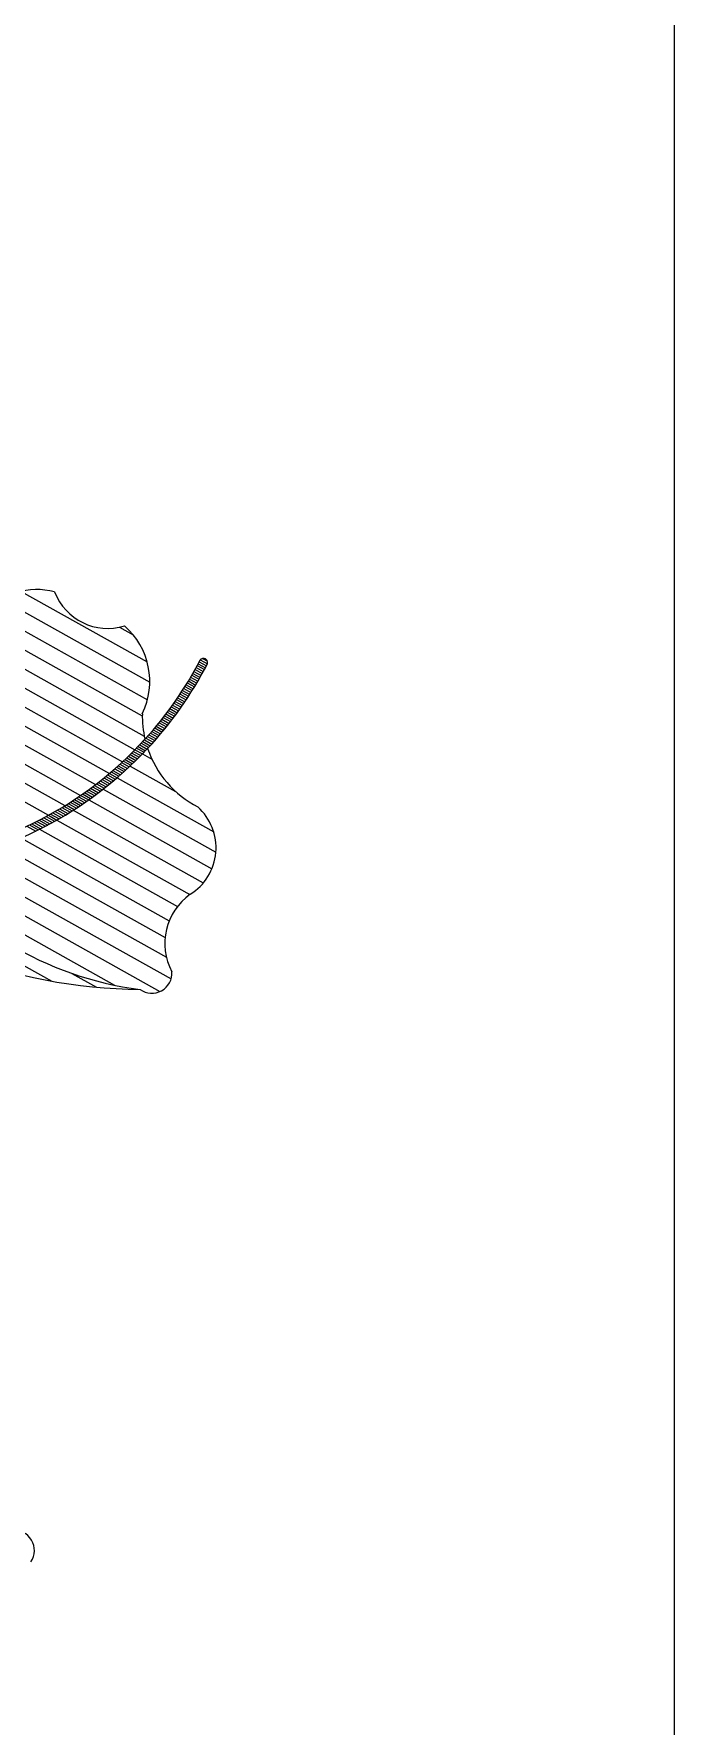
# Model space of a CAD drawing. Header units: inches. Extents: x 9636 to 21597, y -10243 to 557.
# Drawn here: x 14843.05 to 14846.31, y -8546.5 to -8537.9 of the extents above; entities that cross this region are included whole.
import ezdxf

# ---------------------------------------------------------------- set-up
doc = ezdxf.new("R2010")
doc.units = ezdxf.units.IN
doc.header["$MEASUREMENT"] = 0
doc.layers.add('vflor', color=10, linetype='Continuous')
doc.layers.add('vflor2', color=50, linetype='Continuous')

# ---------------------------------------------------------------- blocks, each defined once
blk = doc.blocks.new('FF')
at = {"color": 252, "ltscale": 7, "true_color": 0x939598}
blk.add_line((14846.3092, -8466.4703), (14846.3092, -8574.4703), dxfattribs=at)
at = {"layer": 'vflor', "color": 252, "linetype": 'Continuous', "lineweight": -3, "true_color": 0x939598}
for p, q in [((14842.9887, -8540.7354), (14843.6289, -8541.0931)), ((14842.8884, -8540.7759), (14843.6426, -8541.1972)), ((14842.817, -8540.8324), (14843.6306, -8541.287)), ((14842.837, -8540.9401), (14843.6045, -8541.3689)), ((14843.4877, -8540.9177), (14843.5583, -8540.9571)), ((14842.8512, -8541.0446), (14843.6147, -8541.4711)), ((14842.8444, -8541.1372), (14843.567, -8541.541)), ((14842.8217, -8541.221), (14843.5038, -8541.6022)), ((14842.7853, -8541.2972), (14843.4369, -8541.6613)), ((14842.672, -8541.4269), (14843.2909, -8541.7727)), ((14842.7357, -8541.366), (14843.366, -8541.7182)), ((14842.5922, -8541.4788), (14843.2112, -8541.8246)), ((14842.5235, -8541.5369), (14843.1266, -8541.8739)), ((14843.605, -8541.5622), (14843.6536, -8541.5894)), ((14843.4761, -8541.6832), (14843.9675, -8541.9577)), ((14843.5424, -8541.6237), (14843.7741, -8541.7532)), ((14843.4059, -8541.7405), (14843.9789, -8542.0606)), ((14843.253, -8541.848), (14843.9148, -8542.2178)), ((14843.3317, -8541.7955), (14843.9585, -8542.1457)), ((14841.72, -8541.9212), (14843.1442, -8542.717)), ((14843.0813, -8541.9451), (14843.7836, -8542.3375)), ((14843.1697, -8541.898), (14843.847, -8542.2764)), ((14842.8867, -8542.0293), (14843.7207, -8542.4953)), ((14842.9872, -8541.989), (14843.7416, -8542.4105)), ((14842.6626, -8542.0971), (14843.751, -8542.7052)), ((14842.7789, -8542.0656), (14843.7273, -8542.5955)), ((14842.5359, -8542.1228), (14843.6941, -8542.7699)), ((14842.566, -8542.2361), (14843.4634, -8542.7375)), ((14843.2467, -8542.6777), (14843.3723, -8542.7479)), ((14843.5558, -8542.7539), (14843.5642, -8542.7586))]:
    blk.add_line(p, q, dxfattribs=at)
at = {"layer": 'vflor', "color": 252, "lineweight": -3, "true_color": 0x939598}
for centre, radius, start, end in [((14843.0678, -8541.0759), 0.3496, 74.97794, 139.23803), ((14843.4286, -8540.6343), 0.2895, 201.0508, 287.03787), ((14843.2696, -8541.1933), 0.373, 333.91721, 49.16492), ((14844.1255, -8541.3685), 0.521, 178.77151, 193.13665), ((14844.1255, -8541.3685), 0.521, 198.55731, 242.70636), ((14843.7016, -8542.0392), 0.2781, 301.79249, 48.30333), ((14843.8074, -8541.068), 1.7046, 214.80073, 262.77149), ((14844.026, -8542.5255), 0.3068, 125.43836, 207.93242), ((14843.6168, -8540.0912), 2.668, 248.65036, 269.488), ((14843.653, -8542.6763), 0.1022, 234.01836, 4.00601), ((14842.9537, -8545.6109), 0.1022, 325.81877, 95.80642)]:
    blk.add_arc(centre, radius, start, end, dxfattribs=at)
at = {"layer": 'vflor2', "color": 252, "linetype": 'Continuous', "lineweight": -3, "true_color": 0x939598}
for p, q in [((14843.8995, -8541.0834), (14843.936, -8541.1038)), ((14843.9108, -8541.0769), (14843.9357, -8541.0908)), ((14843.8504, -8541.1718), (14843.8871, -8541.1923)), ((14843.856, -8541.1621), (14843.8927, -8541.1826)), ((14843.8616, -8541.1524), (14843.8983, -8541.1729)), ((14843.8672, -8541.1426), (14843.9039, -8541.1631)), ((14843.8727, -8541.1328), (14843.9094, -8541.1533)), ((14843.8781, -8541.123), (14843.9148, -8541.1435)), ((14843.8835, -8541.1131), (14843.9202, -8541.1336)), ((14843.8888, -8541.1032), (14843.9255, -8541.1237)), ((14843.8941, -8541.0933), (14843.9308, -8541.1138)), ((14843.7967, -8541.2576), (14843.8335, -8541.2782)), ((14843.8029, -8541.2482), (14843.8397, -8541.2688)), ((14843.8091, -8541.2388), (14843.8458, -8541.2593)), ((14843.8151, -8541.2293), (14843.8519, -8541.2498)), ((14843.8211, -8541.2198), (14843.8579, -8541.2403)), ((14843.8271, -8541.2103), (14843.8638, -8541.2308)), ((14843.833, -8541.2007), (14843.8697, -8541.2212)), ((14843.8388, -8541.1911), (14843.8756, -8541.2116)), ((14843.8446, -8541.1814), (14843.8813, -8541.202)), ((14843.7384, -8541.3408), (14843.7753, -8541.3615)), ((14843.7451, -8541.3317), (14843.782, -8541.3523)), ((14843.7517, -8541.3225), (14843.7887, -8541.3432)), ((14843.7583, -8541.3134), (14843.7953, -8541.334)), ((14843.7649, -8541.3042), (14843.8018, -8541.3248)), ((14843.7714, -8541.2949), (14843.8082, -8541.3155)), ((14843.7778, -8541.2856), (14843.8146, -8541.3062)), ((14843.7842, -8541.2763), (14843.821, -8541.2969)), ((14843.7905, -8541.267), (14843.8273, -8541.2876)), ((14843.6678, -8541.4301), (14843.7052, -8541.4509)), ((14843.6752, -8541.4213), (14843.7125, -8541.4421)), ((14843.6824, -8541.4125), (14843.7197, -8541.4333)), ((14843.6896, -8541.4036), (14843.7268, -8541.4244)), ((14843.6968, -8541.3948), (14843.734, -8541.4155)), ((14843.7038, -8541.3858), (14843.741, -8541.4066)), ((14843.7109, -8541.3769), (14843.748, -8541.3976)), ((14843.7178, -8541.3679), (14843.7549, -8541.3886)), ((14843.7247, -8541.3589), (14843.7618, -8541.3796)), ((14843.7316, -8541.3499), (14843.7686, -8541.3706)), ((14843.5912, -8541.5159), (14843.629, -8541.537)), ((14843.5991, -8541.5075), (14843.6369, -8541.5286)), ((14843.607, -8541.499), (14843.6447, -8541.5201)), ((14843.6148, -8541.4905), (14843.6525, -8541.5116)), ((14843.6226, -8541.482), (14843.6602, -8541.503)), ((14843.6303, -8541.4734), (14843.6679, -8541.4944)), ((14843.6379, -8541.4648), (14843.6754, -8541.4858)), ((14843.6455, -8541.4562), (14843.683, -8541.4771)), ((14843.653, -8541.4475), (14843.6904, -8541.4684)), ((14843.6605, -8541.4388), (14843.6978, -8541.4597)), ((14843.5082, -8541.5982), (14843.5467, -8541.6197)), ((14843.5168, -8541.5901), (14843.5552, -8541.6116)), ((14843.5253, -8541.582), (14843.5637, -8541.6034)), ((14843.5338, -8541.5739), (14843.572, -8541.5953)), ((14843.5422, -8541.5657), (14843.5804, -8541.587)), ((14843.5505, -8541.5575), (14843.5886, -8541.5788)), ((14843.5588, -8541.5492), (14843.5968, -8541.5705)), ((14843.567, -8541.541), (14843.605, -8541.5622)), ((14843.5751, -8541.5326), (14843.6131, -8541.5538)), ((14843.5832, -8541.5243), (14843.6211, -8541.5455)), ((14843.409, -8541.6843), (14843.4485, -8541.7063)), ((14843.4184, -8541.6767), (14843.4578, -8541.6987)), ((14843.4277, -8541.669), (14843.467, -8541.6909)), ((14843.4369, -8541.6613), (14843.4761, -8541.6832)), ((14843.4461, -8541.6535), (14843.4851, -8541.6754)), ((14843.4551, -8541.6457), (14843.4941, -8541.6675)), ((14843.4642, -8541.6379), (14843.5031, -8541.6596)), ((14843.4731, -8541.63), (14843.5119, -8541.6517)), ((14843.482, -8541.6221), (14843.5207, -8541.6438)), ((14843.4908, -8541.6142), (14843.5294, -8541.6358)), ((14843.4995, -8541.6062), (14843.5381, -8541.6277)), ((14843.2909, -8541.7727), (14843.3317, -8541.7955)), ((14843.3011, -8541.7655), (14843.3418, -8541.7883)), ((14843.3113, -8541.7584), (14843.3519, -8541.781)), ((14843.3214, -8541.7511), (14843.3619, -8541.7737)), ((14843.3315, -8541.7439), (14843.3718, -8541.7664)), ((14843.3414, -8541.7366), (14843.3816, -8541.759)), ((14843.3513, -8541.7292), (14843.3914, -8541.7516)), ((14843.3611, -8541.7219), (14843.4011, -8541.7442)), ((14843.3709, -8541.7144), (14843.4107, -8541.7367)), ((14843.3805, -8541.707), (14843.4203, -8541.7292)), ((14843.3901, -8541.6994), (14843.4297, -8541.7216)), ((14843.3996, -8541.6919), (14843.4392, -8541.714)), ((14843.1497, -8541.861), (14843.1924, -8541.8849)), ((14843.1611, -8541.8545), (14843.2036, -8541.8783)), ((14843.1724, -8541.848), (14843.2148, -8541.8717)), ((14843.1836, -8541.8414), (14843.2258, -8541.865)), ((14843.1947, -8541.8347), (14843.2368, -8541.8582)), ((14843.2057, -8541.828), (14843.2476, -8541.8514)), ((14843.2166, -8541.8213), (14843.2584, -8541.8446)), ((14843.2275, -8541.8145), (14843.2691, -8541.8377)), ((14843.2383, -8541.8076), (14843.2798, -8541.8308)), ((14843.249, -8541.8007), (14843.2903, -8541.8238)), ((14843.2596, -8541.7938), (14843.3008, -8541.8168)), ((14843.2701, -8541.7868), (14843.3111, -8541.8097)), ((14843.2805, -8541.7797), (14843.3214, -8541.8026)), ((14843.018, -8541.929), (14843.0629, -8541.9541)), ((14843.0305, -8541.9231), (14843.0752, -8541.9481)), ((14843.0428, -8541.9171), (14843.0874, -8541.942)), ((14843.0551, -8541.9111), (14843.0994, -8541.9359)), ((14843.0673, -8541.9051), (14843.1114, -8541.9297)), ((14843.0793, -8541.8989), (14843.1232, -8541.9235)), ((14843.0913, -8541.8928), (14843.135, -8541.9172)), ((14843.1032, -8541.8865), (14843.1467, -8541.9108)), ((14843.1149, -8541.8802), (14843.1582, -8541.9044)), ((14843.1266, -8541.8739), (14843.1697, -8541.898)), ((14843.1382, -8541.8675), (14843.1811, -8541.8915))]:
    blk.add_line(p, q, dxfattribs=at)
at = {"layer": 'vflor2', "color": 252, "lineweight": -3, "true_color": 0x939598}
for centre, radius, start, end in [((14842.2138, -8540.2088), 1.8989, 317.69483, 332.54702), ((14843.9154, -8541.0979), 0.0215, 344.47617, 140.61787), ((14842.2138, -8540.2088), 1.9409, 316.92725, 332.54702), ((14842.2138, -8540.2088), 1.8989, 277.01825, 317.69483), ((14842.2138, -8540.2088), 1.9409, 277.75464, 316.92725)]:
    blk.add_arc(centre, radius, start, end, dxfattribs=at)

msp = doc.modelspace()

# ---------------------------------------------------------------- block references
at = {"color": 18, "true_color": 0x000000}
msp.add_blockref('FF', (0, 0), dxfattribs=at)

doc.saveas('drawing.dxf')
